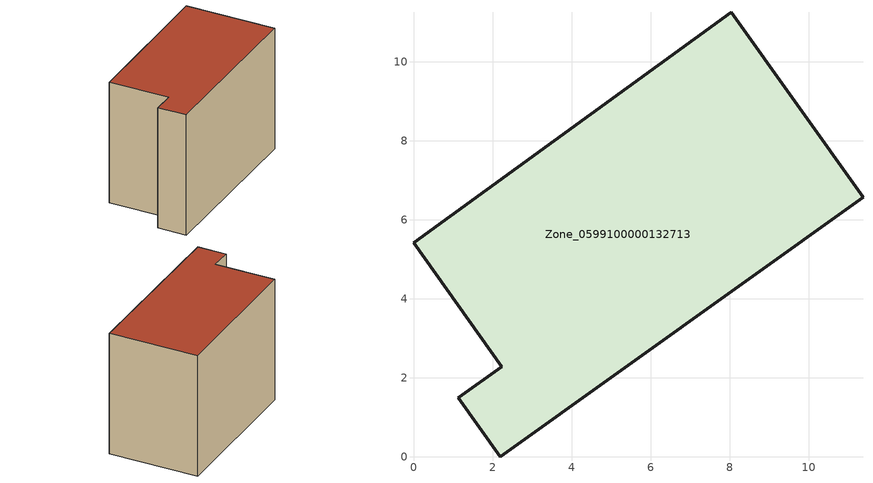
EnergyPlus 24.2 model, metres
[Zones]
Zone_0599100000132713
 floor ground (C_G): 1.13,1.49 2.24,2.27 0,5.41 8.04,11.25 11.38,6.57 2.2,0 z0
 wall outside (C_F): 2.24,2.27 1.13,1.49 2.2,0 11.38,6.57 8.04,11.25 0,5.41 2.24,2.27 z0:8.01
 roof outside (C_R): 8.04,11.25 0,5.41 2.24,2.27 1.13,1.49 2.2,0 11.38,6.57 z8.01
[BUILDING]
Pand.0599100000132713: North Axis=0; Terrain=City; Loads Convergence Tolerance Value=0.04; Temperature Convergence Tolerance Value=0.4; Solar Distribution=FullExterior; Maximum Number of Warmup Days=25; Minimum Number of Warmup Days=1
[Site:Location]
Rotterdam.The.Hague.AP_ZH_NLD Design_Conditions: Latitude=51.96; Longitude=4.45; Time Zone=1; Elevation=-4.5
[SITE:GROUNDTEMPERATURE:BUILDINGSURFACE]
18, 18, 18, 18, 18, 18, 18, 18, 18, 18, 18, 18
[MATERIAL] Thermal Absorptance=0.9; Solar Absorptance=0.7; Visible Absorptance=0.7
Name | Roughness | Thickness | Conductivity | Density | Specific Heat
G.TI.1975-1991 | MediumSmooth | 0.15 | 0.288461 | 540 | 1210
F.TI.1975-1991 | Rough | 0.3 | 0.230769 | 1920 | 840
R.TI.1975-1991 | MediumRough | 0.2 | 0.153846 | 1500 | 1000
[CONSTRUCTION]
C_G: G.TI.1975-1991
C_F: F.TI.1975-1991
C_R: R.TI.1975-1991
[ZONE]
Zone_0599100000132713: Type=1; Multiplier=1; Ceiling Height=Autocalculate; Volume=Autocalculate; Floor Area=autocalculate; Part of Total Floor Area=Yes
[ZONEINFILTRATION:DESIGNFLOWRATE]
Infil_Zone_0599100000132713: Zone or ZoneList or Space or SpaceList=Zone_0599100000132713; Schedule=AlwaysOn; Design Flow Rate Calculation Method=Flow/Area; Flow Rate per Floor Area=0.003; Constant Term Coefficient=1; Temperature Term Coefficient=0; Velocity Term Coefficient=0; Velocity Squared Term Coefficient=0
[HVACTEMPLATE:ZONE:IDEALLOADSAIRSYSTEM]
Zone_0599100000132713: Maximum Heating Supply Air Temperature=50; Minimum Cooling Supply Air Temperature=13; Maximum Heating Supply Air Humidity Ratio=0.0156; Minimum Cooling Supply Air Humidity Ratio=0.0077; Heating Limit=NoLimit; Cooling Limit=NoLimit; Dehumidification Control Type=ConstantSensibleHeatRatio; Cooling Sensible Heat Ratio=0.7; Dehumidification Setpoint=60; Humidification Control Type=None; Humidification Setpoint=30; Outdoor Air Method=None; Outdoor Air Flow Rate per Person=0.00944; Outdoor Air Flow Rate per Zone Floor Area=0; Outdoor Air Flow Rate per Zone=0; Demand Controlled Ventilation Type=None; Outdoor Air Economizer Type=NoEconomizer; Heat Recovery Type=None; Sensible Heat Recovery Effectiveness=0.7; Latent Heat Recovery Effectiveness=0.65
[ZONECONTROL:THERMOSTAT]
ThermostatControl_Zone_0599100000132713: Zone or ZoneList=Zone_0599100000132713; Control Type Schedule=DualSetpointControlType; Control 1=Thermostat_Zone_0599100000132713; Temperature Difference Between Cutout And Setpoint=0
[THERMOSTATSETPOINT:DUALSETPOINT]
Thermostat_Zone_0599100000132713: Heating Setpoint Temperature Schedule=HeatingSetpoint_Zone_0599100000132713; Cooling Setpoint Temperature Schedule=CoolingSetpoint_Zone_0599100000132713
[SCHEDULE:COMPACT]
HeatingSetpoint_Zone_0599100000132713: Through: 12/31, For: AllDays, Until: 24:00, 21
CoolingSetpoint_Zone_0599100000132713: Through: 12/31, For: AllDays, Until: 24:00, 24
DualSetpointControlType: Through: 12/31, For: AllDays, Until: 24:00, 4
AlwaysOn: Through: 12/31, For: AllDays, Until: 24:00, 1
